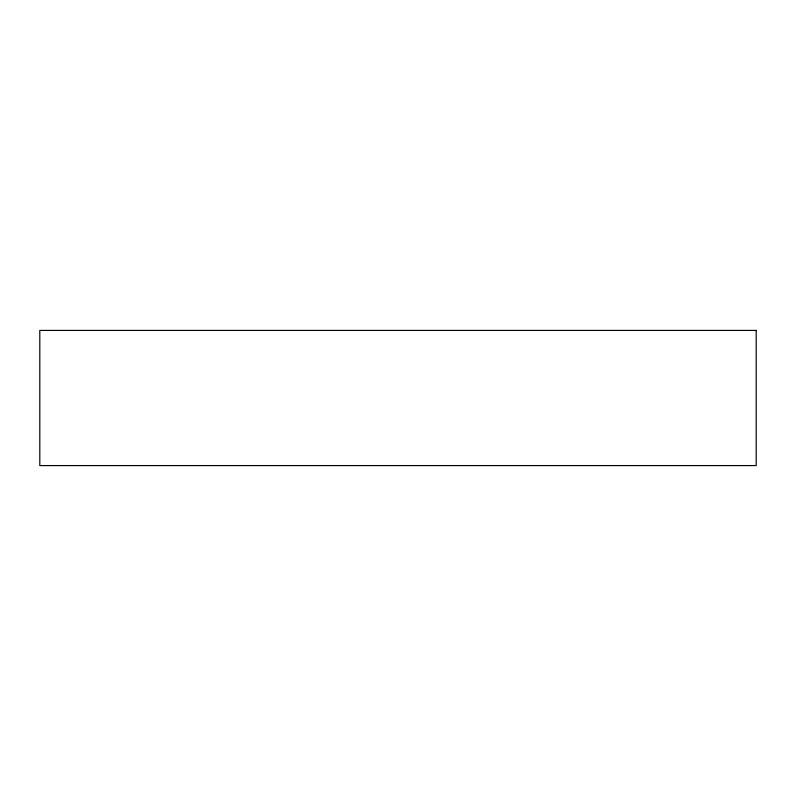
<?xml version="1.0" encoding="UTF-8"?>
<svg xmlns="http://www.w3.org/2000/svg" width="796" height="796" viewBox="0 0 796 796"><rect width="100%" height="100%" fill="white"/><g stroke="black" fill="none" stroke-linecap="round" stroke-linejoin="round"><path stroke-width="1.19" d="M756.2 330.42L39.8 330.42L39.8 465.58L756.2 465.58L756.2 330.42"/></g></svg>
